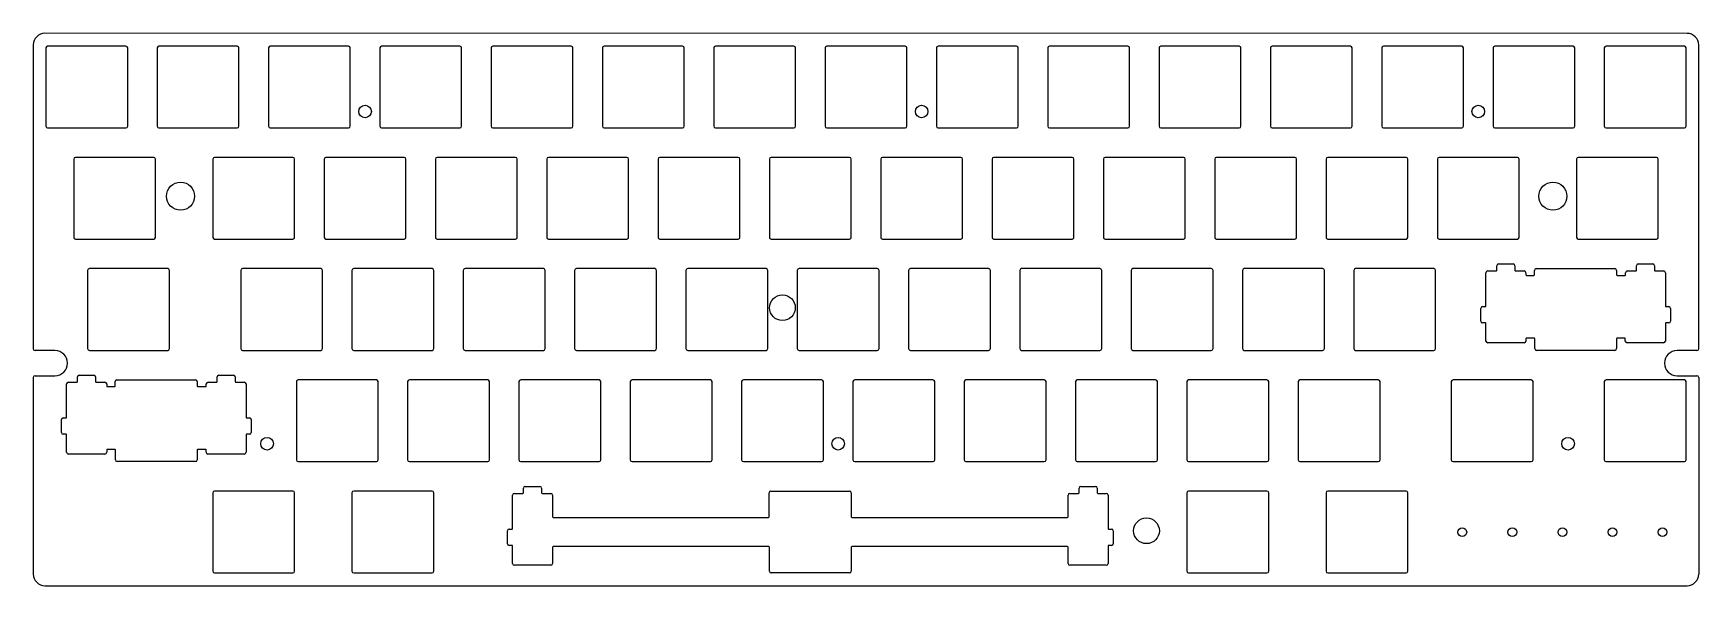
# Model space of a CAD drawing. Extents: x 70 to 355, y -195 to -100.
import ezdxf

# ---------------------------------------------------------------- set-up
doc = ezdxf.new("R2010")
doc.units = 0
doc.layers.add('BLACK', color=7, linetype='CONTINUOUS')

msp = doc.modelspace()

# ---------------------------------------------------------------- linework, layer by layer
at = {"layer": 'BLACK', "linetype": 'CONTINUOUS'}
for p, q in [((70, -102), (70, -154.05)), ((353, -100.01), (72, -100)), ((72.15, -102.51), (72.15, -115.91)), ((85.85, -102.21), (72.45, -102.21)), ((86.15, -115.91), (86.15, -102.51)), ((91.2, -102.51), (91.2, -115.91)), ((104.9, -102.21), (91.5, -102.21)), ((105.2, -115.91), (105.2, -102.51)), ((110.25, -102.51), (110.25, -115.91)), ((123.95, -102.21), (110.55, -102.21)), ((124.25, -115.91), (124.25, -102.51)), ((129.3, -102.51), (129.3, -115.91)), ((143, -102.21), (129.6, -102.21)), ((143.3, -115.91), (143.3, -102.51)), ((148.35, -102.51), (148.35, -115.91)), ((162.05, -102.21), (148.65, -102.21)), ((162.35, -115.91), (162.35, -102.51)), ((167.4, -102.51), (167.4, -115.91)), ((181.1, -102.21), (167.7, -102.21)), ((181.4, -115.91), (181.4, -102.51)), ((186.45, -102.51), (186.45, -115.91)), ((200.15, -102.21), (186.75, -102.21)), ((200.45, -115.91), (200.45, -102.51)), ((205.5, -102.51), (205.5, -115.91)), ((219.2, -102.21), (205.8, -102.21)), ((219.5, -115.91), (219.5, -102.51)), ((224.55, -102.51), (224.55, -115.91)), ((238.25, -102.21), (224.85, -102.21)), ((238.55, -115.91), (238.55, -102.51)), ((243.6, -102.51), (243.6, -115.91)), ((257.3, -102.21), (243.9, -102.21)), ((257.6, -115.91), (257.6, -102.51)), ((262.65, -102.51), (262.65, -115.91)), ((276.35, -102.21), (262.95, -102.21)), ((276.65, -115.91), (276.65, -102.51)), ((281.7, -102.51), (281.7, -115.91)), ((295.4, -102.21), (282, -102.21)), ((295.7, -115.91), (295.7, -102.51)), ((300.75, -102.51), (300.75, -115.91)), ((314.45, -102.21), (301.05, -102.21)), ((314.75, -115.91), (314.75, -102.51)), ((319.8, -102.51), (319.8, -115.91)), ((333.5, -102.21), (320.1, -102.21)), ((333.8, -115.91), (333.8, -102.51)), ((338.85, -102.51), (338.85, -115.91)), ((352.55, -102.21), (339.15, -102.21)), ((352.85, -115.91), (352.85, -102.51)), ((355, -154.05), (355, -102.01)), ((72.45, -116.21), (85.85, -116.21)), ((91.5, -116.21), (104.9, -116.21)), ((110.55, -116.21), (123.95, -116.21)), ((129.6, -116.21), (143, -116.21)), ((148.65, -116.21), (162.05, -116.21)), ((167.7, -116.21), (181.1, -116.21)), ((186.75, -116.21), (200.15, -116.21)), ((205.8, -116.21), (219.2, -116.21)), ((224.85, -116.21), (238.25, -116.21)), ((243.9, -116.21), (257.3, -116.21)), ((262.95, -116.21), (276.35, -116.21)), ((282, -116.21), (295.4, -116.21)), ((301.05, -116.21), (314.45, -116.21)), ((320.1, -116.21), (333.5, -116.21)), ((339.15, -116.21), (352.55, -116.21)), ((76.9125, -121.56), (76.9125, -134.96)), ((90.6125, -121.26), (77.2125, -121.26)), ((90.9125, -134.96), (90.9125, -121.56)), ((100.725, -121.56), (100.725, -134.96)), ((114.425, -121.26), (101.025, -121.26)), ((114.725, -134.96), (114.725, -121.56)), ((119.775, -121.56), (119.775, -134.96)), ((133.475, -121.26), (120.075, -121.26)), ((133.775, -134.96), (133.775, -121.56)), ((138.825, -121.56), (138.825, -134.96)), ((152.525, -121.26), (139.125, -121.26)), ((152.825, -134.96), (152.825, -121.56)), ((157.875, -121.56), (157.875, -134.96)), ((171.575, -121.26), (158.175, -121.26)), ((171.875, -134.96), (171.875, -121.56)), ((176.925, -121.56), (176.925, -134.96)), ((190.625, -121.26), (177.225, -121.26)), ((190.925, -134.96), (190.925, -121.56)), ((195.975, -121.56), (195.975, -134.96)), ((209.675, -121.26), (196.275, -121.26)), ((209.975, -134.96), (209.975, -121.56)), ((215.025, -121.56), (215.025, -134.96)), ((228.725, -121.26), (215.325, -121.26)), ((229.025, -134.96), (229.025, -121.56)), ((234.075, -121.56), (234.075, -134.96)), ((247.775, -121.26), (234.375, -121.26)), ((248.075, -134.96), (248.075, -121.56)), ((253.125, -121.56), (253.125, -134.96)), ((266.825, -121.26), (253.425, -121.26)), ((267.125, -134.96), (267.125, -121.56)), ((272.175, -121.56), (272.175, -134.96)), ((285.875, -121.26), (272.475, -121.26)), ((286.175, -134.96), (286.175, -121.56)), ((291.225, -121.56), (291.225, -134.96)), ((304.925, -121.26), (291.525, -121.26)), ((305.225, -134.96), (305.225, -121.56)), ((310.275, -121.56), (310.275, -134.96)), ((323.975, -121.26), (310.575, -121.26)), ((324.275, -134.96), (324.275, -121.56)), ((334.087, -121.56), (334.087, -134.96)), ((347.787, -121.26), (334.387, -121.26)), ((348.087, -134.96), (348.087, -121.56)), ((77.2125, -135.26), (90.6125, -135.26)), ((101.025, -135.26), (114.425, -135.26)), ((120.075, -135.26), (133.475, -135.26)), ((139.125, -135.26), (152.525, -135.26)), ((158.175, -135.26), (171.575, -135.26)), ((177.225, -135.26), (190.625, -135.26)), ((196.275, -135.26), (209.675, -135.26)), ((215.325, -135.26), (228.725, -135.26)), ((234.375, -135.26), (247.775, -135.26)), ((253.425, -135.26), (266.825, -135.26)), ((272.475, -135.26), (285.875, -135.26)), ((291.525, -135.26), (304.925, -135.26)), ((310.575, -135.26), (323.975, -135.26)), ((334.387, -135.26), (347.787, -135.26)), ((320.744, -139.51), (323.244, -139.51)), ((344.644, -139.51), (347.144, -139.51)), ((79.2938, -140.61), (79.2938, -154.01)), ((92.9938, -140.31), (79.5938, -140.31)), ((93.2938, -154.01), (93.2938, -140.61)), ((105.487, -140.61), (105.487, -154.01)), ((119.187, -140.31), (105.787, -140.31)), ((119.487, -154.01), (119.487, -140.61)), ((124.537, -140.61), (124.537, -154.01)), ((138.237, -140.31), (124.837, -140.31)), ((138.537, -154.01), (138.537, -140.61)), ((143.587, -140.61), (143.587, -154.01)), ((157.287, -140.31), (143.887, -140.31)), ((157.587, -154.01), (157.587, -140.61)), ((162.637, -140.61), (162.637, -154.01)), ((176.337, -140.31), (162.937, -140.31)), ((176.637, -154.01), (176.637, -140.61)), ((181.687, -140.61), (181.687, -154.01)), ((195.387, -140.31), (181.987, -140.31)), ((195.687, -154.01), (195.687, -140.61)), ((200.737, -140.61), (200.737, -154.01)), ((214.437, -140.31), (201.037, -140.31)), ((214.737, -154.01), (214.737, -140.61)), ((219.787, -140.61), (219.787, -154.01)), ((233.487, -140.31), (220.087, -140.31)), ((233.787, -154.01), (233.787, -140.61)), ((238.837, -140.61), (238.837, -154.01)), ((252.537, -140.31), (239.137, -140.31)), ((252.837, -154.01), (252.837, -140.61)), ((257.887, -140.61), (257.887, -154.01)), ((271.587, -140.31), (258.187, -140.31)), ((271.887, -154.01), (271.887, -140.61)), ((276.937, -140.61), (276.937, -154.01)), ((290.637, -140.31), (277.237, -140.31)), ((290.937, -154.01), (290.937, -140.61)), ((295.987, -140.61), (295.987, -154.01)), ((309.687, -140.31), (296.287, -140.31)), ((309.987, -154.01), (309.987, -140.61)), ((318.594, -146.71), (318.594, -141.01)), ((318.894, -140.71), (320.344, -140.71)), ((320.444, -140.61), (320.444, -139.81)), ((323.544, -139.81), (323.544, -140.61)), ((323.644, -140.71), (325.144, -140.71)), ((325.444, -141.01), (325.444, -141.36)), ((325.544, -141.46), (326.794, -141.46)), ((326.894, -141.36), (326.894, -140.61)), ((327.194, -140.31), (340.644, -140.31)), ((340.944, -140.61), (340.944, -141.36)), ((341.044, -141.46), (342.394, -141.46)), ((342.494, -141.36), (342.494, -141.01)), ((342.794, -140.71), (344.244, -140.71)), ((344.344, -140.61), (344.344, -139.81)), ((347.444, -139.81), (347.444, -140.61)), ((347.544, -140.71), (348.994, -140.71)), ((349.294, -141.01), (349.294, -146.71)), ((317.694, -149.31), (317.694, -147.11)), ((317.994, -146.81), (318.494, -146.81)), ((349.394, -146.81), (349.894, -146.81)), ((350.194, -147.11), (350.194, -149.31)), ((318.494, -149.61), (317.994, -149.61)), ((318.594, -152.71), (318.594, -149.71)), ((349.294, -149.71), (349.294, -152.71)), ((349.894, -149.61), (349.394, -149.61)), ((325.144, -153.01), (318.894, -153.01)), ((325.444, -152.31), (325.444, -152.71)), ((326.844, -152.21), (325.544, -152.21)), ((326.944, -154.01), (326.944, -152.31)), ((340.944, -152.31), (340.944, -154.01)), ((342.344, -152.21), (341.044, -152.21)), ((342.444, -152.71), (342.444, -152.31)), ((348.994, -153.01), (342.744, -153.01)), ((73.7, -154.35), (70.3, -154.35)), ((79.5938, -154.31), (92.9938, -154.31)), ((105.787, -154.31), (119.187, -154.31)), ((124.837, -154.31), (138.237, -154.31)), ((143.887, -154.31), (157.287, -154.31)), ((162.937, -154.31), (176.337, -154.31)), ((181.987, -154.31), (195.387, -154.31)), ((201.037, -154.31), (214.437, -154.31)), ((220.087, -154.31), (233.487, -154.31)), ((239.137, -154.31), (252.537, -154.31)), ((258.187, -154.31), (271.587, -154.31)), ((277.237, -154.31), (290.637, -154.31)), ((296.287, -154.31), (309.687, -154.31)), ((340.644, -154.31), (327.244, -154.31)), ((354.7, -154.35), (351.3, -154.35)), ((70, -158.95), (70, -192.61)), ((70.3, -158.65), (73.7, -158.65)), ((77.5562, -159.66), (77.5562, -158.86)), ((77.8562, -158.56), (80.3562, -158.56)), ((80.6562, -158.86), (80.6562, -159.66)), ((84.3062, -159.36), (97.7562, -159.36)), ((101.456, -159.66), (101.456, -158.86)), ((101.756, -158.56), (104.256, -158.56)), ((104.556, -158.86), (104.556, -159.66)), ((128.713, -159.36), (115.313, -159.36)), ((147.763, -159.36), (134.363, -159.36)), ((166.813, -159.36), (153.413, -159.36)), ((185.863, -159.36), (172.463, -159.36)), ((204.913, -159.36), (191.513, -159.36)), ((223.963, -159.36), (210.563, -159.36)), ((243.013, -159.36), (229.613, -159.36)), ((262.063, -159.36), (248.663, -159.36)), ((281.113, -159.36), (267.713, -159.36)), ((300.163, -159.36), (286.763, -159.36)), ((326.356, -159.36), (312.956, -159.36)), ((352.55, -159.36), (339.15, -159.36)), ((351.3, -158.65), (354.7, -158.65)), ((355, -158.95), (355, -192.61)), ((75.7062, -165.76), (75.7062, -160.06)), ((76.0062, -159.76), (77.4562, -159.76)), ((80.7562, -159.76), (82.2562, -159.76)), ((82.5562, -160.06), (82.5562, -160.41)), ((82.6562, -160.51), (83.9062, -160.51)), ((84.0062, -160.41), (84.0062, -159.66)), ((98.0562, -159.66), (98.0562, -160.41)), ((98.1562, -160.51), (99.5062, -160.51)), ((99.6062, -160.41), (99.6062, -160.06)), ((99.9062, -159.76), (101.356, -159.76)), ((104.656, -159.76), (106.106, -159.76)), ((106.406, -160.06), (106.406, -165.76)), ((115.013, -159.66), (115.013, -173.06)), ((129.013, -173.06), (129.013, -159.66)), ((134.063, -159.66), (134.063, -173.06)), ((148.063, -173.06), (148.063, -159.66)), ((153.113, -159.66), (153.113, -173.06)), ((167.113, -173.06), (167.113, -159.66)), ((172.163, -159.66), (172.163, -173.06)), ((186.163, -173.06), (186.163, -159.66)), ((191.213, -159.66), (191.213, -173.06)), ((205.213, -173.06), (205.213, -159.66)), ((210.263, -159.66), (210.263, -173.06)), ((224.263, -173.06), (224.263, -159.66)), ((229.313, -159.66), (229.313, -173.06)), ((243.313, -173.06), (243.313, -159.66)), ((248.363, -159.66), (248.363, -173.06)), ((262.363, -173.06), (262.363, -159.66)), ((267.413, -159.66), (267.413, -173.06)), ((281.413, -173.06), (281.413, -159.66)), ((286.463, -159.66), (286.463, -173.06)), ((300.463, -173.06), (300.463, -159.66)), ((312.656, -159.66), (312.656, -173.06)), ((326.656, -173.06), (326.656, -159.66)), ((338.85, -159.66), (338.85, -173.06)), ((352.85, -173.06), (352.85, -159.66)), ((74.8062, -168.36), (74.8062, -166.16)), ((75.1062, -165.86), (75.6062, -165.86)), ((106.506, -165.86), (107.006, -165.86)), ((107.306, -166.16), (107.306, -168.36)), ((75.6062, -168.66), (75.1062, -168.66)), ((75.7062, -171.76), (75.7062, -168.76)), ((106.406, -168.76), (106.406, -171.76)), ((107.006, -168.66), (106.506, -168.66)), ((82.2562, -172.06), (76.0062, -172.06)), ((82.5562, -171.36), (82.5562, -171.76)), ((83.9562, -171.26), (82.6562, -171.26)), ((84.0562, -173.06), (84.0562, -171.36)), ((97.7562, -173.36), (84.3562, -173.36)), ((98.0562, -171.36), (98.0562, -173.06)), ((99.4562, -171.26), (98.1562, -171.26)), ((99.5562, -171.76), (99.5562, -171.36)), ((106.106, -172.06), (99.8562, -172.06)), ((115.313, -173.36), (128.713, -173.36)), ((134.363, -173.36), (147.763, -173.36)), ((153.413, -173.36), (166.813, -173.36)), ((172.463, -173.36), (185.863, -173.36)), ((191.513, -173.36), (204.913, -173.36)), ((210.563, -173.36), (223.963, -173.36)), ((229.613, -173.36), (243.013, -173.36)), ((248.663, -173.36), (262.063, -173.36)), ((267.713, -173.36), (281.113, -173.36)), ((286.763, -173.36), (300.163, -173.36)), ((312.956, -173.36), (326.356, -173.36)), ((339.15, -173.36), (352.55, -173.36)), ((100.725, -178.71), (100.725, -192.11)), ((114.425, -178.41), (101.025, -178.41)), ((114.725, -192.11), (114.725, -178.71)), ((124.537, -178.71), (124.537, -192.11)), ((138.237, -178.41), (124.837, -178.41)), ((138.537, -192.11), (138.537, -178.71)), ((152.025, -184.81), (152.025, -179.11)), ((152.325, -178.81), (153.775, -178.81)), ((153.875, -178.71), (153.875, -177.91)), ((154.175, -177.61), (156.675, -177.61)), ((156.975, -177.91), (156.975, -178.71)), ((157.075, -178.81), (158.575, -178.81)), ((158.875, -179.11), (158.875, -182.81)), ((195.925, -182.81), (195.925, -178.71)), ((196.225, -178.41), (209.675, -178.41)), ((209.975, -178.71), (209.975, -182.81)), ((247.075, -182.81), (247.075, -179.11)), ((247.375, -178.81), (248.875, -178.81)), ((248.975, -178.71), (248.975, -177.91)), ((249.275, -177.61), (251.775, -177.61)), ((252.075, -177.91), (252.075, -178.71)), ((252.175, -178.81), (253.625, -178.81)), ((253.925, -179.11), (253.925, -184.81)), ((267.413, -178.71), (267.413, -192.11)), ((281.113, -178.41), (267.713, -178.41)), ((281.413, -192.11), (281.413, -178.71)), ((291.225, -178.71), (291.225, -192.11)), ((304.925, -178.41), (291.525, -178.41)), ((305.225, -192.11), (305.225, -178.71)), ((151.125, -187.41), (151.125, -185.21)), ((151.425, -184.91), (151.925, -184.91)), ((158.975, -182.91), (195.825, -182.91)), ((210.075, -182.91), (246.975, -182.91)), ((254.025, -184.91), (254.525, -184.91)), ((254.825, -185.21), (254.825, -187.41)), ((151.925, -187.71), (151.425, -187.71)), ((152.025, -190.81), (152.025, -187.81)), ((158.875, -188.01), (158.875, -190.81)), ((195.875, -187.91), (158.975, -187.91)), ((195.975, -192.11), (195.975, -188.01)), ((209.975, -188.01), (209.975, -192.11)), ((246.975, -187.91), (210.075, -187.91)), ((247.075, -190.81), (247.075, -188.01)), ((253.925, -187.81), (253.925, -190.81)), ((254.525, -187.71), (254.025, -187.71)), ((101.025, -192.41), (114.425, -192.41)), ((124.837, -192.41), (138.237, -192.41)), ((158.575, -191.11), (152.325, -191.11)), ((209.675, -192.41), (196.275, -192.41)), ((253.625, -191.11), (247.375, -191.11)), ((267.713, -192.41), (281.113, -192.41)), ((291.525, -192.41), (304.925, -192.41)), ((72, -194.61), (353, -194.61))]:
    msp.add_line(p, q, dxfattribs=at)
at = {"layer": 'BLACK'}
for centre, radius in [((126.775, -113.4), 1.077), ((222.025, -113.4), 1.077), ((317.275, -113.4), 1.077), ((95.2, -127.9), 2.4), ((330.05, -127.9), 2.4), ((198.2, -147), 2.2), ((110, -170.3), 1.077), ((207.738, -170.3), 1.077), ((332.65, -170.3), 1.077), ((260.5, -185.2), 2.2), ((314.544, -185.441), 0.75), ((323.111, -185.441), 0.75), ((331.677, -185.441), 0.75), ((340.243, -185.441), 0.75), ((348.809, -185.441), 0.75)]:
    msp.add_circle(centre, radius, dxfattribs=at)
for centre, radius, start, end in [((72, -102), 2, 90, 180), ((72.45, -102.51), 0.3, 90, 180), ((85.85, -102.51), 0.3, 0, 90), ((91.5, -102.51), 0.3, 90, 180), ((104.9, -102.51), 0.3, 0, 90), ((110.55, -102.51), 0.3, 90, 180), ((123.95, -102.51), 0.3, 0, 90), ((129.6, -102.51), 0.3, 90, 180), ((143, -102.51), 0.3, 0, 90), ((148.65, -102.51), 0.3, 90, 180), ((162.05, -102.51), 0.3, 0, 90), ((167.7, -102.51), 0.3, 90, 180), ((181.1, -102.51), 0.3, 0, 90), ((186.75, -102.51), 0.3, 90, 180), ((200.15, -102.51), 0.3, 0, 90), ((205.8, -102.51), 0.3, 90, 180), ((219.2, -102.51), 0.3, 0, 90), ((224.85, -102.51), 0.3, 90, 180), ((238.25, -102.51), 0.3, 0, 90), ((243.9, -102.51), 0.3, 90, 180), ((257.3, -102.51), 0.3, 0, 90), ((262.95, -102.51), 0.3, 90, 180), ((276.35, -102.51), 0.3, 0, 90), ((282, -102.51), 0.3, 90, 180), ((295.4, -102.51), 0.3, 0, 90), ((301.05, -102.51), 0.3, 90, 180), ((314.45, -102.51), 0.3, 0, 90), ((320.1, -102.51), 0.3, 90, 180), ((333.5, -102.51), 0.3, 0, 90), ((339.15, -102.51), 0.3, 90, 180), ((352.55, -102.51), 0.3, 0, 90), ((353, -102.01), 2, 0, 90), ((72.45, -115.91), 0.3, 180, 270), ((85.85, -115.91), 0.3, -90, 0), ((91.5, -115.91), 0.3, 180, 270), ((104.9, -115.91), 0.3, -90, 0), ((110.55, -115.91), 0.3, 180, 270), ((123.95, -115.91), 0.3, -90, 0), ((129.6, -115.91), 0.3, 180, 270), ((143, -115.91), 0.3, -90, 0), ((148.65, -115.91), 0.3, 180, 270), ((162.05, -115.91), 0.3, -90, 0), ((167.7, -115.91), 0.3, 180, 270), ((181.1, -115.91), 0.3, -90, 0), ((186.75, -115.91), 0.3, 180, 270), ((200.15, -115.91), 0.3, -90, 0), ((205.8, -115.91), 0.3, 180, 270), ((219.2, -115.91), 0.3, -90, 0), ((224.85, -115.91), 0.3, 180, 270), ((238.25, -115.91), 0.3, -90, 0), ((243.9, -115.91), 0.3, 180, 270), ((257.3, -115.91), 0.3, -90, 0), ((262.95, -115.91), 0.3, 180, 270), ((276.35, -115.91), 0.3, -90, 0), ((282, -115.91), 0.3, 180, 270), ((295.4, -115.91), 0.3, -90, 0), ((301.05, -115.91), 0.3, 180, 270), ((314.45, -115.91), 0.3, -90, 0), ((320.1, -115.91), 0.3, 180, 270), ((333.5, -115.91), 0.3, -90, 0), ((339.15, -115.91), 0.3, 180, 270), ((352.55, -115.91), 0.3, -90, 0), ((77.2125, -121.56), 0.3, 90, 180), ((90.6125, -121.56), 0.3, 0, 90), ((101.025, -121.56), 0.3, 90, 180), ((114.425, -121.56), 0.3, 0, 90), ((120.075, -121.56), 0.3, 90, 180), ((133.475, -121.56), 0.3, 0, 90), ((139.125, -121.56), 0.3, 90, 180), ((152.525, -121.56), 0.3, 0, 90), ((158.175, -121.56), 0.3, 90, 180), ((171.575, -121.56), 0.3, 0, 90), ((177.225, -121.56), 0.3, 90, 180), ((190.625, -121.56), 0.3, 0, 90), ((196.275, -121.56), 0.3, 90, 180), ((209.675, -121.56), 0.3, 0, 90), ((215.325, -121.56), 0.3, 90, 180), ((228.725, -121.56), 0.3, 0, 90), ((234.375, -121.56), 0.3, 90, 180), ((247.775, -121.56), 0.3, 0, 90), ((253.425, -121.56), 0.3, 90, 180), ((266.825, -121.56), 0.3, 0, 90), ((272.475, -121.56), 0.3, 90, 180), ((285.875, -121.56), 0.3, 0, 90), ((291.525, -121.56), 0.3, 90, 180), ((304.925, -121.56), 0.3, 0, 90), ((310.575, -121.56), 0.3, 90, 180), ((323.975, -121.56), 0.3, 0, 90), ((334.387, -121.56), 0.3, 90, 180), ((347.787, -121.56), 0.3, 0, 90), ((77.2125, -134.96), 0.3, 180, 270), ((90.6125, -134.96), 0.3, -90, 0), ((101.025, -134.96), 0.3, 180, 270), ((114.425, -134.96), 0.3, -90, 0), ((120.075, -134.96), 0.3, 180, 270), ((133.475, -134.96), 0.3, -90, 0), ((139.125, -134.96), 0.3, 180, 270), ((152.525, -134.96), 0.3, -90, 0), ((158.175, -134.96), 0.3, 180, 270), ((171.575, -134.96), 0.3, -90, 0), ((177.225, -134.96), 0.3, 180, 270), ((190.625, -134.96), 0.3, -90, 0), ((196.275, -134.96), 0.3, 180, 270), ((209.675, -134.96), 0.3, -90, 0), ((215.325, -134.96), 0.3, 180, 270), ((228.725, -134.96), 0.3, -90, 0), ((234.375, -134.96), 0.3, 180, 270), ((247.775, -134.96), 0.3, -90, 0), ((253.425, -134.96), 0.3, 180, 270), ((266.825, -134.96), 0.3, -90, 0), ((272.475, -134.96), 0.3, 180, 270), ((285.875, -134.96), 0.3, -90, 0), ((291.525, -134.96), 0.3, 180, 270), ((304.925, -134.96), 0.3, -90, 0), ((310.575, -134.96), 0.3, 180, 270), ((323.975, -134.96), 0.3, -90, 0), ((334.387, -134.96), 0.3, 180, 270), ((347.787, -134.96), 0.3, -90, 0), ((320.744, -139.81), 0.3, 90, 180), ((323.244, -139.81), 0.3, 0, 90), ((344.644, -139.81), 0.3, 90, 180), ((347.144, -139.81), 0.3, 0, 90), ((79.5938, -140.61), 0.3, 90, 180), ((92.9938, -140.61), 0.3, 0, 90), ((105.787, -140.61), 0.3, 90, 180), ((119.187, -140.61), 0.3, 0, 90), ((124.837, -140.61), 0.3, 90, 180), ((138.237, -140.61), 0.3, 0, 90), ((143.887, -140.61), 0.3, 90, 180), ((157.287, -140.61), 0.3, 0, 90), ((162.937, -140.61), 0.3, 90, 180), ((176.337, -140.61), 0.3, 0, 90), ((181.987, -140.61), 0.3, 90, 180), ((195.387, -140.61), 0.3, 0, 90), ((201.037, -140.61), 0.3, 90, 180), ((214.437, -140.61), 0.3, 0, 90), ((220.087, -140.61), 0.3, 90, 180), ((233.487, -140.61), 0.3, 0, 90), ((239.137, -140.61), 0.3, 90, 180), ((252.537, -140.61), 0.3, 0, 90), ((258.187, -140.61), 0.3, 90, 180), ((271.587, -140.61), 0.3, 0, 90), ((277.237, -140.61), 0.3, 90, 180), ((290.637, -140.61), 0.3, 0, 90), ((296.287, -140.61), 0.3, 90, 180), ((309.687, -140.61), 0.3, 0, 90), ((318.894, -141.01), 0.3, 90, 180), ((320.344, -140.61), 0.1, -90, 0), ((323.644, -140.61), 0.1, 180, 270), ((325.144, -141.01), 0.3, 0, 90), ((325.544, -141.36), 0.1, 180, 270), ((326.794, -141.36), 0.1, -90, 0), ((327.194, -140.61), 0.3, 90, 180), ((340.644, -140.61), 0.3, 0, 90), ((341.044, -141.36), 0.1, 180, 270), ((342.394, -141.36), 0.1, -90, 0), ((342.794, -141.01), 0.3, 90, 180), ((344.244, -140.61), 0.1, -90, 0), ((347.544, -140.61), 0.1, 180, 270), ((348.994, -141.01), 0.3, 0, 90), ((317.994, -147.11), 0.3, 90, 180), ((318.494, -146.71), 0.1, -90, 0), ((349.394, -146.71), 0.1, 180, 270), ((349.894, -147.11), 0.3, 0, 90), ((317.994, -149.31), 0.3, 180, 270), ((318.494, -149.71), 0.1, 0, 90), ((349.394, -149.71), 0.1, 90, 180), ((349.894, -149.31), 0.3, -90, 0), ((318.894, -152.71), 0.3, 180, 270), ((325.144, -152.71), 0.3, -90, 0), ((325.544, -152.31), 0.1, 90, 180), ((326.844, -152.31), 0.1, 0, 90), ((341.044, -152.31), 0.1, 90, 180), ((342.344, -152.31), 0.1, 0, 90), ((342.744, -152.71), 0.3, 180, 270), ((348.994, -152.71), 0.3, -90, 0), ((70.3, -154.05), 0.3, 180, 270), ((73.7, -156.5), 2.15, -90, 90), ((79.5938, -154.01), 0.3, 180, 270), ((92.9938, -154.01), 0.3, -90, 0), ((105.787, -154.01), 0.3, 180, 270), ((119.187, -154.01), 0.3, -90, 0), ((124.837, -154.01), 0.3, 180, 270), ((138.237, -154.01), 0.3, -90, 0), ((143.887, -154.01), 0.3, 180, 270), ((157.287, -154.01), 0.3, -90, 0), ((162.937, -154.01), 0.3, 180, 270), ((176.337, -154.01), 0.3, -90, 0), ((181.987, -154.01), 0.3, 180, 270), ((195.387, -154.01), 0.3, -90, 0), ((201.037, -154.01), 0.3, 180, 270), ((214.437, -154.01), 0.3, -90, 0), ((220.087, -154.01), 0.3, 180, 270), ((233.487, -154.01), 0.3, -90, 0), ((239.137, -154.01), 0.3, 180, 270), ((252.537, -154.01), 0.3, -90, 0), ((258.187, -154.01), 0.3, 180, 270), ((271.587, -154.01), 0.3, -90, 0), ((277.237, -154.01), 0.3, 180, 270), ((290.637, -154.01), 0.3, -90, 0), ((296.287, -154.01), 0.3, 180, 270), ((309.687, -154.01), 0.3, -90, 0), ((327.244, -154.01), 0.3, 180, 270), ((340.644, -154.01), 0.3, -90, 0), ((351.3, -156.5), 2.15, 90, 270), ((354.7, -154.05), 0.3, -90, 0), ((70.3, -158.95), 0.3, 90, 180), ((77.8562, -158.86), 0.3, 90, 180), ((80.3562, -158.86), 0.3, 0, 90), ((84.3062, -159.66), 0.3, 90, 180), ((97.7562, -159.66), 0.3, 0, 90), ((101.756, -158.86), 0.3, 90, 180), ((104.256, -158.86), 0.3, 0, 90), ((115.313, -159.66), 0.3, 90, 180), ((128.713, -159.66), 0.3, 0, 90), ((134.363, -159.66), 0.3, 90, 180), ((147.763, -159.66), 0.3, 0, 90), ((153.413, -159.66), 0.3, 90, 180), ((166.813, -159.66), 0.3, 0, 90), ((172.463, -159.66), 0.3, 90, 180), ((185.863, -159.66), 0.3, 0, 90), ((191.513, -159.66), 0.3, 90, 180), ((204.913, -159.66), 0.3, 0, 90), ((210.563, -159.66), 0.3, 90, 180), ((223.963, -159.66), 0.3, 0, 90), ((229.613, -159.66), 0.3, 90, 180), ((243.013, -159.66), 0.3, 0, 90), ((248.663, -159.66), 0.3, 90, 180), ((262.063, -159.66), 0.3, 0, 90), ((267.713, -159.66), 0.3, 90, 180), ((281.113, -159.66), 0.3, 0, 90), ((286.763, -159.66), 0.3, 90, 180), ((300.163, -159.66), 0.3, 0, 90), ((312.956, -159.66), 0.3, 90, 180), ((326.356, -159.66), 0.3, 0, 90), ((339.15, -159.66), 0.3, 90, 180), ((352.55, -159.66), 0.3, 0, 90), ((354.7, -158.95), 0.3, 0, 90), ((76.0062, -160.06), 0.3, 90, 180), ((77.4562, -159.66), 0.1, -90, 0), ((80.7562, -159.66), 0.1, 180, 270), ((82.2562, -160.06), 0.3, 0, 90), ((82.6562, -160.41), 0.1, 180, 270), ((83.9062, -160.41), 0.1, -90, 0), ((98.1562, -160.41), 0.1, 180, 270), ((99.5062, -160.41), 0.1, -90, 0), ((99.9062, -160.06), 0.3, 90, 180), ((101.356, -159.66), 0.1, -90, 0), ((104.656, -159.66), 0.1, 180, 270), ((106.106, -160.06), 0.3, 0, 90), ((75.1062, -166.16), 0.3, 90, 180), ((75.6062, -165.76), 0.1, -90, 0), ((106.506, -165.76), 0.1, 180, 270), ((107.006, -166.16), 0.3, 0, 90), ((75.1062, -168.36), 0.3, 180, 270), ((75.6062, -168.76), 0.1, 0, 90), ((106.506, -168.76), 0.1, 90, 180), ((107.006, -168.36), 0.3, -90, 0), ((76.0062, -171.76), 0.3, 180, 270), ((82.2562, -171.76), 0.3, -90, 0), ((82.6562, -171.36), 0.1, 90, 180), ((83.9562, -171.36), 0.1, 0, 90), ((84.3562, -173.06), 0.3, 180, 270), ((97.7562, -173.06), 0.3, -90, 0), ((98.1562, -171.36), 0.1, 90, 180), ((99.4562, -171.36), 0.1, 0, 90), ((99.8562, -171.76), 0.3, 180, 270), ((106.106, -171.76), 0.3, -90, 0), ((115.313, -173.06), 0.3, 180, 270), ((128.713, -173.06), 0.3, -90, 0), ((134.363, -173.06), 0.3, 180, 270), ((147.763, -173.06), 0.3, -90, 0), ((153.413, -173.06), 0.3, 180, 270), ((166.813, -173.06), 0.3, -90, 0), ((172.463, -173.06), 0.3, 180, 270), ((185.863, -173.06), 0.3, -90, 0), ((191.513, -173.06), 0.3, 180, 270), ((204.913, -173.06), 0.3, -90, 0), ((210.563, -173.06), 0.3, 180, 270), ((223.963, -173.06), 0.3, -90, 0), ((229.613, -173.06), 0.3, 180, 270), ((243.013, -173.06), 0.3, -90, 0), ((248.663, -173.06), 0.3, 180, 270), ((262.063, -173.06), 0.3, -90, 0), ((267.713, -173.06), 0.3, 180, 270), ((281.113, -173.06), 0.3, -90, 0), ((286.763, -173.06), 0.3, 180, 270), ((300.163, -173.06), 0.3, -90, 0), ((312.956, -173.06), 0.3, 180, 270), ((326.356, -173.06), 0.3, -90, 0), ((339.15, -173.06), 0.3, 180, 270), ((352.55, -173.06), 0.3, -90, 0), ((101.025, -178.71), 0.3, 90, 180), ((114.425, -178.71), 0.3, 0, 90), ((124.837, -178.71), 0.3, 90, 180), ((138.237, -178.71), 0.3, 0, 90), ((152.325, -179.11), 0.3, 90, 180), ((153.775, -178.71), 0.1, -90, 0), ((154.175, -177.91), 0.3, 90, 180), ((156.675, -177.91), 0.3, 0, 90), ((157.075, -178.71), 0.1, 180, 270), ((158.575, -179.11), 0.3, 0, 90), ((196.225, -178.71), 0.3, 90, 180), ((209.675, -178.71), 0.3, 0, 90), ((247.375, -179.11), 0.3, 90, 180), ((248.875, -178.71), 0.1, -90, 0), ((249.275, -177.91), 0.3, 90, 180), ((251.775, -177.91), 0.3, 0, 90), ((252.175, -178.71), 0.1, 180, 270), ((253.625, -179.11), 0.3, 0, 90), ((267.713, -178.71), 0.3, 90, 180), ((281.113, -178.71), 0.3, 0, 90), ((291.525, -178.71), 0.3, 90, 180), ((304.925, -178.71), 0.3, 0, 90), ((151.425, -185.21), 0.3, 90, 180), ((151.925, -184.81), 0.1, -90, 0), ((158.975, -182.81), 0.1, 180, 270), ((195.825, -182.81), 0.1, -90, 0), ((210.075, -182.81), 0.1, 180, 270), ((246.975, -182.81), 0.1, -90, 0), ((254.025, -184.81), 0.1, 180, 270), ((254.525, -185.21), 0.3, 0, 90), ((151.425, -187.41), 0.3, 180, 270), ((151.925, -187.81), 0.1, 0, 90), ((158.975, -188.01), 0.1, 90, 180), ((195.875, -188.01), 0.1, 0, 90), ((210.075, -188.01), 0.1, 90, 180), ((246.975, -188.01), 0.1, 0, 90), ((254.025, -187.81), 0.1, 90, 180), ((254.525, -187.41), 0.3, -90, 0), ((152.325, -190.81), 0.3, 180, 270), ((158.575, -190.81), 0.3, -90, 0), ((247.375, -190.81), 0.3, 180, 270), ((253.625, -190.81), 0.3, -90, 0), ((72, -192.61), 2, 180, 270), ((101.025, -192.11), 0.3, 180, 270), ((114.425, -192.11), 0.3, -90, 0), ((124.837, -192.11), 0.3, 180, 270), ((138.237, -192.11), 0.3, -90, 0), ((196.275, -192.11), 0.3, 180, 270), ((209.675, -192.11), 0.3, -90, 0), ((267.713, -192.11), 0.3, 180, 270), ((281.113, -192.11), 0.3, -90, 0), ((291.525, -192.11), 0.3, 180, 270), ((304.925, -192.11), 0.3, -90, 0), ((353, -192.61), 2, -90, 0)]:
    msp.add_arc(centre, radius, start, end, dxfattribs=at)

doc.saveas('drawing.dxf')
